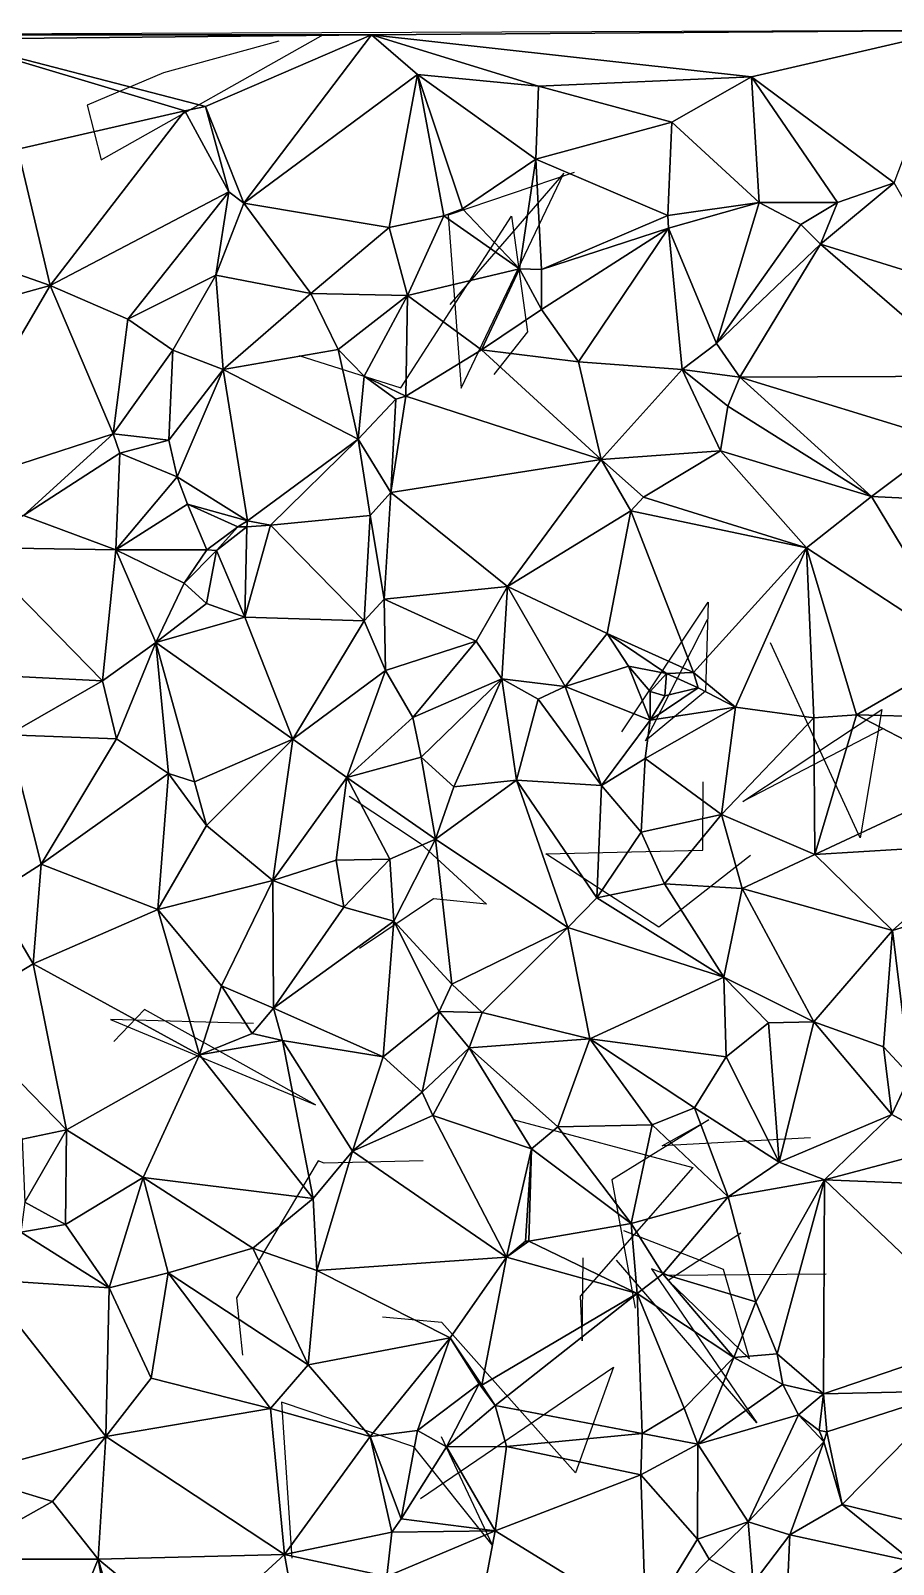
# Model space of a CAD drawing. Header units: metres. Extents: x -15.5 to 15.9, y -15.3 to 15.7.
# Drawn here: x -8.17 to -1.02, y 2.29 to 15 of the extents above; entities that cross this region are included whole.
import ezdxf

# ---------------------------------------------------------------- set-up
doc = ezdxf.new("R2010")
doc.units = ezdxf.units.M
doc.layers.add('CRACKS', color=1, linetype='Continuous')
doc.layers.add('STREET_MESH', color=7, linetype='Continuous')

msp = doc.modelspace()

# ---------------------------------------------------------------- linework, layer by layer
at = {"layer": 'CRACKS'}
for points in [[(-6.114, 14.909, 0.1), (-7.07, 14.648, 0.1), (-7.703, 14.379, 0.1), (-7.588, 13.927, 0.1), (-5.744, 14.966, 0.1)], [(-3.668, 13.823, 0.1), (-4.711, 13.469, 0.1), (-4.605, 12.035, 0.1), (-3.755, 13.815, 0.1), (-4.698, 12.729, 0.1)], [(-5.95, 12.306, 0.1), (-5.105, 12.038, 0.1), (-4.187, 13.459, 0.1), (-4.054, 12.503, 0.1), (-4.333, 12.148, 0.1)], [(-3.274, 9.189, 0.1), (-2.558, 10.262, 0.1), (-2.58, 9.525, 0.1), (-3.078, 9.113, 0.1), (-2.565, 10.12, 0.1)], [(-1.111, 9.214, 0.1), (-2.27, 8.612, 0.1), (-1.119, 9.373, 0.1), (-1.3, 8.31, 0.1), (-2.041, 9.926, 0.1)], [(-2.209, 8.164, 0.1), (-2.967, 7.571, 0.1), (-3.904, 8.177, 0.1), (-2.602, 8.207, 0.1), (-2.6, 8.773, 0.1)], [(-5.531, 8.656, 0.1), (-4.945, 8.267, 0.1), (-4.395, 7.761, 0.1), (-4.834, 7.806, 0.1), (-5.446, 7.393, 0.1)], [(-6.326, 6.773, 0.1), (-7.508, 6.804, 0.1), (-5.811, 6.097, 0.1), (-7.227, 6.887, 0.1), (-7.482, 6.622, 0.1)], [(-4.175, 5.977, 0.1), (-2.685, 5.58, 0.1), (-3.618, 4.513, 0.1), (-3.603, 4.144, 0.1), (-3.593, 4.831, 0.1)], [(-1.712, 5.824, 0.1), (-2.939, 5.759, 0.1), (-2.553, 5.974, 0.1), (-3.356, 5.477, 0.1), (-3.164, 4.414, 0.1)], [(-4.919, 5.633, 0.1), (-5.74, 5.616, 0.1), (-5.788, 5.634, 0.1), (-6.465, 4.5, 0.1), (-6.415, 4.024, 0.1)], [(-2.288, 5.034, 0.1), (-2.89, 4.644, 0.1), (-2.217, 3.994, 0.1), (-2.431, 4.735, 0.1), (-3.257, 5.054, 0.1)], [(-1.581, 4.695, 0.1), (-2.886, 4.683, 0.1), (-3.027, 4.74, 0.1), (-2.156, 3.464, 0.1), (-3.319, 4.812, 0.1)], [(-4.942, 2.836, 0.1), (-3.342, 3.925, 0.1), (-3.658, 3.049, 0.1), (-4.766, 4.295, 0.1), (-5.255, 4.338, 0.1)], [(-4.771, 3.351, 0.1), (-4.347, 2.453, 0.1), (-4.996, 3.264, 0.1), (-6.094, 3.635, 0.1), (-6.007, 2.343, 0.1)]]:
    msp.add_polyline3d(points, dxfattribs=at)
at = {"layer": 'STREET_MESH'}
for points in [[(-0.539, 14.997), (-10.234, 14.962), (-5.347, 14.962)], [(-2.199, 14.614), (-0.539, 14.997), (-5.347, 14.962)], [(-1.017, 13.735), (-0.539, 14.997), (-2.199, 14.614)], [(-10.234, 14.962), (-8.876, 14.926), (-5.347, 14.962)], [(-8.876, 14.926), (-6.722, 14.37), (-5.347, 14.962)], [(-6.893, 14.334), (-6.722, 14.37), (-8.876, 14.926)], [(-8.276, 14.016), (-6.893, 14.334), (-8.876, 14.926)], [(-6.722, 14.37), (-6.404, 13.568), (-5.347, 14.962)], [(-6.404, 13.568), (-4.965, 14.635), (-5.347, 14.962)], [(-4.965, 14.635), (-3.964, 14.536), (-5.347, 14.962)], [(-3.964, 14.536), (-2.199, 14.614), (-5.347, 14.962)], [(-5.202, 13.366), (-4.965, 14.635), (-6.404, 13.568)], [(-5.202, 13.366), (-4.747, 13.464), (-4.965, 14.635)], [(-4.594, 13.521), (-3.986, 13.933), (-4.965, 14.635)], [(-3.986, 13.933), (-3.964, 14.536), (-4.965, 14.635)], [(-4.747, 13.464), (-4.594, 13.521), (-4.965, 14.635)], [(-3.964, 14.536), (-2.86, 14.238), (-2.199, 14.614)], [(-2.86, 14.238), (-2.135, 13.574), (-2.199, 14.614)], [(-1.487, 13.574), (-1.017, 13.735), (-2.199, 14.614)], [(-2.135, 13.574), (-1.487, 13.574), (-2.199, 14.614)], [(-3.964, 14.536), (-3.986, 13.933), (-2.86, 14.238)], [(-6.53, 13.662), (-6.722, 14.37), (-6.893, 14.334)], [(-6.722, 14.37), (-6.53, 13.662), (-6.404, 13.568)], [(-6.893, 14.334), (-8.276, 14.016), (-8.01, 12.885)], [(-6.53, 13.662), (-6.893, 14.334), (-8.01, 12.885)], [(-3.986, 13.933), (-2.892, 13.467), (-2.86, 14.238)], [(-2.892, 13.467), (-2.135, 13.574), (-2.86, 14.238)], [(-8.276, 14.016), (-9.409, 13.376), (-8.01, 12.885)], [(-4.122, 13.023), (-3.986, 13.933), (-4.594, 13.521)], [(-4.122, 13.023), (-3.94, 13.019), (-3.986, 13.933)], [(-3.94, 13.019), (-2.892, 13.467), (-3.986, 13.933)], [(-1.017, 13.735), (-1.629, 13.228), (-0.533, 12.888)], [(-1.629, 13.228), (-1.017, 13.735), (-1.487, 13.574)], [(-7.367, 12.607), (-6.53, 13.662), (-8.01, 12.885)], [(-6.637, 12.971), (-6.53, 13.662), (-7.367, 12.607)], [(-6.53, 13.662), (-6.637, 12.971), (-6.404, 13.568)], [(-6.637, 12.971), (-5.851, 12.82), (-6.404, 13.568)], [(-5.851, 12.82), (-5.202, 13.366), (-6.404, 13.568)], [(-4.747, 13.464), (-4.122, 13.023), (-4.594, 13.521)], [(-2.135, 13.574), (-2.892, 13.467), (-2.888, 13.362)], [(-2.49, 12.406), (-2.135, 13.574), (-2.888, 13.362)], [(-2.49, 12.406), (-1.791, 13.392), (-2.135, 13.574)], [(-2.135, 13.574), (-1.791, 13.392), (-1.487, 13.574)], [(-1.791, 13.392), (-1.629, 13.228), (-1.487, 13.574)], [(-8.01, 12.885), (-9.409, 13.376), (-10.116, 12.302)], [(-5.851, 12.82), (-5.049, 12.803), (-5.202, 13.366)], [(-5.049, 12.803), (-4.747, 13.464), (-5.202, 13.366)], [(-4.122, 13.023), (-4.747, 13.464), (-5.049, 12.803)], [(-2.892, 13.467), (-3.94, 13.019), (-2.888, 13.362)], [(-3.94, 13.019), (-3.939, 12.688), (-2.888, 13.362)], [(-3.939, 12.688), (-3.634, 12.254), (-2.888, 13.362)], [(-3.634, 12.254), (-2.773, 12.189), (-2.888, 13.362)], [(-2.773, 12.189), (-2.49, 12.406), (-2.888, 13.362)], [(-1.791, 13.392), (-2.49, 12.406), (-1.629, 13.228)], [(-2.49, 12.406), (-2.296, 12.127), (-1.629, 13.228)], [(-2.296, 12.127), (-0.362, 12.134), (-1.629, 13.228)], [(-1.629, 13.228), (-0.362, 12.134), (-0.533, 12.888)], [(-6.637, 12.971), (-7.367, 12.607), (-6.992, 12.35)], [(-6.575, 12.189), (-6.637, 12.971), (-6.992, 12.35)], [(-6.575, 12.189), (-5.851, 12.82), (-6.637, 12.971)], [(-4.122, 13.023), (-5.049, 12.803), (-4.436, 12.353)], [(-3.939, 12.688), (-4.122, 13.023), (-4.436, 12.353)], [(-4.122, 13.023), (-3.939, 12.688), (-3.94, 13.019)], [(-9.021, 11.161), (-8.01, 12.885), (-10.116, 12.302)], [(-9.021, 11.161), (-7.488, 11.658), (-8.01, 12.885)], [(-7.488, 11.658), (-7.367, 12.607), (-8.01, 12.885)], [(-5.851, 12.82), (-6.575, 12.189), (-5.624, 12.356)], [(-5.049, 12.803), (-5.851, 12.82), (-5.624, 12.356)], [(-5.407, 12.136), (-5.049, 12.803), (-5.624, 12.356)], [(-5.049, 12.803), (-5.407, 12.136), (-5.062, 11.969)], [(-5.049, 12.803), (-5.062, 11.969), (-4.436, 12.353)], [(-7.367, 12.607), (-7.488, 11.658), (-6.992, 12.35)], [(-3.939, 12.688), (-4.436, 12.353), (-3.634, 12.254)], [(-7.488, 11.658), (-7.025, 11.605), (-6.992, 12.35)], [(-7.025, 11.605), (-6.575, 12.189), (-6.992, 12.35)], [(-6.575, 12.189), (-5.457, 11.613), (-5.624, 12.356)], [(-5.457, 11.613), (-5.407, 12.136), (-5.624, 12.356)], [(-5.062, 11.969), (-3.445, 11.443), (-4.436, 12.353)], [(-4.436, 12.353), (-3.445, 11.443), (-3.634, 12.254)], [(-2.49, 12.406), (-2.773, 12.189), (-2.296, 12.127)], [(-3.445, 11.443), (-2.773, 12.189), (-3.634, 12.254)], [(-6.956, 11.301), (-6.575, 12.189), (-7.025, 11.605)], [(-6.956, 11.301), (-6.374, 10.936), (-6.575, 12.189)], [(-6.575, 12.189), (-6.374, 10.936), (-5.457, 11.613)], [(-5.146, 11.943), (-5.407, 12.136), (-5.457, 11.613)], [(-5.407, 12.136), (-5.146, 11.943), (-5.062, 11.969)], [(-2.773, 12.189), (-3.445, 11.443), (-2.457, 11.516)], [(-2.296, 12.127), (-2.773, 12.189), (-2.396, 11.885)], [(-2.773, 12.189), (-2.457, 11.516), (-2.396, 11.885)], [(-1.205, 11.137), (-2.296, 12.127), (-2.396, 11.885)], [(-0.362, 12.134), (-2.296, 12.127), (-0.588, 11.602)], [(-2.296, 12.127), (-1.205, 11.137), (-0.588, 11.602)], [(-5.146, 11.943), (-5.457, 11.613), (-5.188, 11.171)], [(-5.062, 11.969), (-5.146, 11.943), (-5.188, 11.171)], [(-3.445, 11.443), (-5.062, 11.969), (-5.188, 11.171)], [(-2.457, 11.516), (-1.205, 11.137), (-2.396, 11.885)], [(-7.488, 11.658), (-9.021, 11.161), (-8.231, 10.98)], [(-7.432, 11.498), (-7.488, 11.658), (-8.231, 10.98)], [(-7.488, 11.658), (-7.432, 11.498), (-7.025, 11.605)], [(-7.432, 11.498), (-6.956, 11.301), (-7.025, 11.605)], [(-6.374, 10.936), (-6.183, 10.901), (-5.457, 11.613)], [(-6.183, 10.901), (-5.357, 10.981), (-5.457, 11.613)], [(-5.457, 11.613), (-5.357, 10.981), (-5.188, 11.171)], [(-0.588, 11.602), (-1.205, 11.137), (-0.132, 11.085)], [(-7.464, 10.696), (-7.432, 11.498), (-8.231, 10.98)], [(-7.464, 10.696), (-6.956, 11.301), (-7.432, 11.498)], [(-3.445, 11.443), (-5.188, 11.171), (-4.222, 10.391)], [(-3.199, 11.019), (-3.445, 11.443), (-4.222, 10.391)], [(-3.445, 11.443), (-3.093, 11.132), (-2.457, 11.516)], [(-3.093, 11.132), (-3.445, 11.443), (-3.199, 11.019)], [(-3.093, 11.132), (-1.745, 10.712), (-2.457, 11.516)], [(-1.745, 10.712), (-1.205, 11.137), (-2.457, 11.516)], [(-6.871, 11.075), (-6.956, 11.301), (-7.464, 10.696)], [(-6.956, 11.301), (-6.871, 11.075), (-6.374, 10.936)], [(-6.711, 10.696), (-6.871, 11.075), (-7.464, 10.696)], [(-6.374, 10.936), (-6.871, 11.075), (-6.454, 10.887)], [(-6.871, 11.075), (-6.711, 10.696), (-6.454, 10.887)], [(-5.357, 10.981), (-5.243, 10.288), (-5.188, 11.171)], [(-5.188, 11.171), (-5.243, 10.288), (-4.222, 10.391)], [(-1.745, 10.712), (-3.093, 11.132), (-3.199, 11.019)], [(-1.205, 11.137), (-1.745, 10.712), (-0.428, 9.851)], [(-1.205, 11.137), (-0.428, 9.851), (-0.132, 11.085)], [(-8.659, 10.714), (-7.464, 10.696), (-8.231, 10.98)], [(-6.379, 10.887), (-6.374, 10.936), (-6.454, 10.887)], [(-6.374, 10.936), (-6.379, 10.887), (-6.183, 10.901)], [(-6.183, 10.901), (-5.407, 10.107), (-5.357, 10.981)], [(-5.357, 10.981), (-5.407, 10.107), (-5.243, 10.288)], [(-3.394, 10.003), (-3.199, 11.019), (-4.222, 10.391)], [(-3.394, 10.003), (-2.68, 9.681), (-3.199, 11.019)], [(-2.68, 9.681), (-1.745, 10.712), (-3.199, 11.019)], [(-6.711, 10.696), (-6.632, 10.691), (-6.454, 10.887)], [(-6.632, 10.691), (-6.379, 10.887), (-6.454, 10.887)], [(-6.379, 10.887), (-6.632, 10.691), (-6.396, 10.138)], [(-5.407, 10.107), (-6.183, 10.901), (-6.396, 10.138)], [(-6.183, 10.901), (-6.379, 10.887), (-6.396, 10.138)], [(-8.735, 9.67), (-7.576, 9.611), (-8.659, 10.714)], [(-7.576, 9.611), (-7.464, 10.696), (-8.659, 10.714)], [(-7.464, 10.696), (-7.576, 9.611), (-7.133, 9.928)], [(-6.898, 10.42), (-7.464, 10.696), (-7.133, 9.928)], [(-6.711, 10.696), (-7.464, 10.696), (-6.898, 10.42)], [(-6.632, 10.691), (-6.711, 10.696), (-6.898, 10.42)], [(-6.713, 10.251), (-6.632, 10.691), (-6.898, 10.42)], [(-6.632, 10.691), (-6.713, 10.251), (-6.396, 10.138)], [(-1.745, 10.712), (-2.68, 9.681), (-2.332, 9.393)], [(-1.683, 9.303), (-1.745, 10.712), (-2.332, 9.393)], [(-1.745, 10.712), (-1.683, 9.303), (-1.33, 9.329)], [(-0.428, 9.851), (-1.745, 10.712), (-1.33, 9.329)], [(-6.713, 10.251), (-6.898, 10.42), (-7.133, 9.928)], [(-5.243, 10.288), (-4.48, 9.938), (-4.222, 10.391)], [(-4.48, 9.938), (-4.269, 9.627), (-4.222, 10.391)], [(-4.269, 9.627), (-3.744, 9.564), (-4.222, 10.391)], [(-3.744, 9.564), (-3.394, 10.003), (-4.222, 10.391)], [(-6.396, 10.138), (-6.713, 10.251), (-7.133, 9.928)], [(-5.243, 10.288), (-5.407, 10.107), (-5.231, 9.696)], [(-4.48, 9.938), (-5.243, 10.288), (-5.231, 9.696)], [(-6, 9.128), (-6.396, 10.138), (-7.133, 9.928)], [(-6, 9.128), (-5.407, 10.107), (-6.396, 10.138)], [(-5.407, 10.107), (-6, 9.128), (-5.231, 9.696)], [(-7.576, 9.611), (-7.459, 9.13), (-7.133, 9.928)], [(-7.459, 9.13), (-7.029, 8.844), (-7.133, 9.928)], [(-6.813, 8.775), (-6, 9.128), (-7.133, 9.928)], [(-7.029, 8.844), (-6.813, 8.775), (-7.133, 9.928)], [(-5.006, 9.307), (-4.48, 9.938), (-5.231, 9.696)], [(-4.269, 9.627), (-4.48, 9.938), (-5.006, 9.307)], [(-3.744, 9.564), (-3.218, 9.732), (-3.394, 10.003)], [(-3.394, 10.003), (-3.218, 9.732), (-2.903, 9.672)], [(-2.68, 9.681), (-3.394, 10.003), (-2.903, 9.672)], [(-0.714, 9.312), (-0.428, 9.851), (-1.33, 9.329)], [(-7.576, 9.611), (-8.735, 9.67), (-8.354, 9.162)], [(-6, 9.128), (-5.552, 8.81), (-5.231, 9.696)], [(-5.552, 8.81), (-5.006, 9.307), (-5.231, 9.696)], [(-3.04, 9.286), (-3.218, 9.732), (-3.744, 9.564)], [(-3.218, 9.732), (-3.039, 9.523), (-2.903, 9.672)], [(-3.04, 9.286), (-3.039, 9.523), (-3.218, 9.732)], [(-3.039, 9.523), (-2.917, 9.486), (-2.903, 9.672)], [(-2.917, 9.486), (-2.64, 9.553), (-2.903, 9.672)], [(-2.64, 9.553), (-2.68, 9.681), (-2.903, 9.672)], [(-2.68, 9.681), (-2.64, 9.553), (-2.332, 9.393)], [(-7.459, 9.13), (-7.576, 9.611), (-8.354, 9.162)], [(-4.936, 8.979), (-4.269, 9.627), (-5.006, 9.307)], [(-4.269, 9.627), (-4.936, 8.979), (-4.666, 8.732)], [(-4.145, 8.788), (-4.269, 9.627), (-4.666, 8.732)], [(-4.145, 8.788), (-3.966, 9.458), (-4.269, 9.627)], [(-3.966, 9.458), (-3.744, 9.564), (-4.269, 9.627)], [(-3.744, 9.564), (-3.966, 9.458), (-3.441, 8.743)], [(-3.04, 9.286), (-3.744, 9.564), (-3.441, 8.743)], [(-2.64, 9.553), (-3.04, 9.286), (-2.332, 9.393)], [(-2.917, 9.486), (-3.04, 9.286), (-2.64, 9.553)], [(-3.966, 9.458), (-4.145, 8.788), (-3.441, 8.743)], [(-2.917, 9.486), (-3.039, 9.523), (-3.04, 9.286)], [(-5.552, 8.81), (-4.936, 8.979), (-5.006, 9.307)], [(-3.081, 8.968), (-3.04, 9.286), (-3.441, 8.743)], [(-2.332, 9.393), (-3.081, 8.968), (-2.447, 8.503)], [(-3.04, 9.286), (-3.081, 8.968), (-2.332, 9.393)], [(-1.683, 9.303), (-2.332, 9.393), (-2.447, 8.503)], [(-1.675, 8.173), (-1.683, 9.303), (-2.447, 8.503)], [(-1.683, 9.303), (-1.675, 8.173), (-1.33, 9.329)], [(-1.675, 8.173), (-0.323, 8.803), (-1.33, 9.329)], [(-0.323, 8.803), (-0.714, 9.312), (-1.33, 9.329)], [(-8.487, 7.835), (-8.085, 8.092), (-8.354, 9.162)], [(-8.085, 8.092), (-7.459, 9.13), (-8.354, 9.162)], [(-7.029, 8.844), (-7.459, 9.13), (-8.085, 8.092)], [(-6.715, 8.413), (-6, 9.128), (-6.813, 8.775)], [(-6, 9.128), (-6.715, 8.413), (-6.165, 7.956)], [(-5.552, 8.81), (-6, 9.128), (-6.165, 7.956)], [(-4.936, 8.979), (-5.552, 8.81), (-4.816, 8.298)], [(-4.936, 8.979), (-4.816, 8.298), (-4.666, 8.732)], [(-3.113, 8.358), (-3.081, 8.968), (-3.441, 8.743)], [(-3.081, 8.968), (-3.113, 8.358), (-2.447, 8.503)], [(-7.116, 7.717), (-7.029, 8.844), (-8.085, 8.092)], [(-6.715, 8.413), (-7.029, 8.844), (-7.116, 7.717)], [(-7.029, 8.844), (-6.715, 8.413), (-6.813, 8.775)], [(-5.641, 8.124), (-5.552, 8.81), (-6.165, 7.956)], [(-5.196, 8.132), (-5.552, 8.81), (-5.641, 8.124)], [(-5.552, 8.81), (-5.196, 8.132), (-4.816, 8.298)], [(-4.816, 8.298), (-4.145, 8.788), (-4.666, 8.732)], [(-4.145, 8.788), (-4.816, 8.298), (-3.721, 7.566)], [(-3.441, 8.743), (-4.145, 8.788), (-3.48, 7.814)], [(-3.48, 7.814), (-4.145, 8.788), (-3.721, 7.566)], [(-0.323, 8.803), (-1.675, 8.173), (-0.227, 8.259)], [(-3.113, 8.358), (-3.441, 8.743), (-3.48, 7.814)], [(-6.715, 8.413), (-7.116, 7.717), (-6.165, 7.956)], [(-3.113, 8.358), (-2.92, 7.929), (-2.447, 8.503)], [(-2.92, 7.929), (-2.278, 7.891), (-2.447, 8.503)], [(-2.278, 7.891), (-1.675, 8.173), (-2.447, 8.503)], [(-5.196, 8.132), (-5.162, 7.62), (-4.816, 8.298)], [(-4.816, 8.298), (-5.162, 7.62), (-4.682, 7.098)], [(-4.816, 8.298), (-4.682, 7.098), (-3.721, 7.566)], [(-3.113, 8.358), (-3.48, 7.814), (-2.92, 7.929)], [(-1.675, 8.173), (-1.032, 7.542), (-0.227, 8.259)], [(-1.032, 7.542), (0.367, 7.973), (-0.227, 8.259)], [(-5.196, 8.132), (-5.641, 8.124), (-5.577, 7.736)], [(-5.162, 7.62), (-5.196, 8.132), (-5.577, 7.736)], [(-1.032, 7.542), (-1.675, 8.173), (-2.278, 7.891)], [(-8.487, 7.835), (-8.151, 7.267), (-8.085, 8.092)], [(-8.151, 7.267), (-7.116, 7.717), (-8.085, 8.092)], [(-5.577, 7.736), (-5.641, 8.124), (-6.165, 7.956)], [(-7.116, 7.717), (-6.591, 7.084), (-6.165, 7.956)], [(-6.591, 7.084), (-6.16, 6.898), (-6.165, 7.956)], [(-6.16, 6.898), (-5.577, 7.736), (-6.165, 7.956)], [(-3.48, 7.814), (-2.43, 7.156), (-2.92, 7.929)], [(-2.43, 7.156), (-2.278, 7.891), (-2.92, 7.929)], [(-2.43, 7.156), (-1.682, 6.786), (-2.278, 7.891)], [(-1.682, 6.786), (-1.032, 7.542), (-2.278, 7.891)], [(0.367, 7.973), (-1.032, 7.542), (-0.884, 6.342)], [(-8.818, 6.86), (-8.151, 7.267), (-8.487, 7.835)], [(-2.43, 7.156), (-3.48, 7.814), (-3.721, 7.566)], [(-6.772, 6.512), (-7.116, 7.717), (-8.151, 7.267)], [(-7.116, 7.717), (-6.772, 6.512), (-6.591, 7.084)], [(-5.162, 7.62), (-5.577, 7.736), (-6.16, 6.898)], [(-5.25, 6.497), (-5.162, 7.62), (-6.16, 6.898)], [(-4.786, 6.87), (-5.162, 7.62), (-5.25, 6.497)], [(-5.162, 7.62), (-4.786, 6.87), (-4.682, 7.098)], [(-4.682, 7.098), (-4.43, 6.864), (-3.721, 7.566)], [(-4.43, 6.864), (-3.539, 6.645), (-3.721, 7.566)], [(-3.539, 6.645), (-2.43, 7.156), (-3.721, 7.566)], [(-1.682, 6.786), (-1.105, 6.58), (-1.032, 7.542)], [(-1.032, 7.542), (-1.105, 6.58), (-0.884, 6.342)], [(-8.151, 7.267), (-8.818, 6.86), (-7.874, 5.892)], [(-6.772, 6.512), (-8.151, 7.267), (-7.874, 5.892)], [(-2.41, 6.496), (-2.43, 7.156), (-3.539, 6.645)], [(-2.43, 7.156), (-2.41, 6.496), (-2.059, 6.777)], [(-1.682, 6.786), (-2.43, 7.156), (-2.059, 6.777)], [(-6.591, 7.084), (-6.772, 6.512), (-6.335, 6.69)], [(-6.16, 6.898), (-6.591, 7.084), (-6.335, 6.69)], [(-4.786, 6.87), (-4.43, 6.864), (-4.682, 7.098)], [(-6.085, 6.632), (-6.16, 6.898), (-6.335, 6.69)], [(-6.085, 6.632), (-5.25, 6.497), (-6.16, 6.898)], [(-4.786, 6.87), (-5.25, 6.497), (-4.929, 6.204)], [(-4.539, 6.571), (-4.786, 6.87), (-4.929, 6.204)], [(-4.43, 6.864), (-4.786, 6.87), (-4.539, 6.571)], [(-4.43, 6.864), (-4.539, 6.571), (-3.539, 6.645)], [(-8.818, 6.86), (-8.24, 5.813), (-7.874, 5.892)], [(-2.41, 6.496), (-1.97, 5.623), (-2.059, 6.777)], [(-1.97, 5.623), (-1.682, 6.786), (-2.059, 6.777)], [(-1.038, 6.018), (-1.682, 6.786), (-1.97, 5.623)], [(-1.038, 6.018), (-1.105, 6.58), (-1.682, 6.786)], [(-6.772, 6.512), (-6.085, 6.632), (-6.335, 6.69)], [(-6.085, 6.632), (-6.772, 6.512), (-5.831, 5.321)], [(-5.25, 6.497), (-6.085, 6.632), (-5.505, 5.714)], [(-6.085, 6.632), (-5.831, 5.321), (-5.505, 5.714)], [(-3.539, 6.645), (-4.539, 6.571), (-3.804, 5.916)], [(-3.539, 6.645), (-3.804, 5.916), (-3.022, 5.933)], [(-2.673, 6.073), (-3.539, 6.645), (-3.022, 5.933)], [(-2.673, 6.073), (-2.41, 6.496), (-3.539, 6.645)], [(-6.772, 6.512), (-7.874, 5.892), (-7.238, 5.497)], [(-5.831, 5.321), (-6.772, 6.512), (-7.238, 5.497)], [(-4.929, 6.204), (-5.25, 6.497), (-5.505, 5.714)], [(-4.84, 6.011), (-4.539, 6.571), (-4.929, 6.204)], [(-4.539, 6.571), (-4.84, 6.011), (-4.023, 5.733)], [(-3.804, 5.916), (-4.539, 6.571), (-4.023, 5.733)], [(-2.41, 6.496), (-2.673, 6.073), (-1.97, 5.623)], [(-1.105, 6.58), (-1.038, 6.018), (-0.884, 6.342)], [(-1.038, 6.018), (-0.555, 5.754), (-0.884, 6.342)], [(-4.84, 6.011), (-4.929, 6.204), (-5.505, 5.714)], [(-4.229, 4.836), (-4.84, 6.011), (-5.505, 5.714)], [(-4.84, 6.011), (-4.229, 4.836), (-4.023, 5.733)], [(-2.394, 5.337), (-2.673, 6.073), (-3.022, 5.933)], [(-2.673, 6.073), (-2.394, 5.337), (-1.97, 5.623)], [(-1.596, 5.477), (-1.038, 6.018), (-1.97, 5.623)], [(-1.596, 5.477), (-0.555, 5.754), (-1.038, 6.018)], [(-7.874, 5.892), (-8.24, 5.813), (-8.219, 5.293)], [(-7.874, 5.892), (-8.219, 5.293), (-7.883, 5.108)], [(-7.238, 5.497), (-7.874, 5.892), (-7.883, 5.108)], [(-3.197, 5.114), (-3.804, 5.916), (-4.023, 5.733)], [(-3.804, 5.916), (-3.197, 5.114), (-3.022, 5.933)], [(-3.197, 5.114), (-2.394, 5.337), (-3.022, 5.933)], [(-4.229, 4.836), (-4.072, 4.97), (-4.023, 5.733)], [(-4.072, 4.97), (-4.044, 4.969), (-4.023, 5.733)], [(-4.044, 4.969), (-3.197, 5.114), (-4.023, 5.733)], [(-0.555, 5.754), (-1.596, 5.477), (-0.279, 5.424)], [(-5.831, 5.321), (-5.801, 4.727), (-5.505, 5.714)], [(-5.801, 4.727), (-4.229, 4.836), (-5.505, 5.714)], [(-2.394, 5.337), (-1.596, 5.477), (-1.97, 5.623)], [(-7.238, 5.497), (-7.883, 5.108), (-7.521, 4.582)], [(-7.033, 4.706), (-7.238, 5.497), (-7.521, 4.582)], [(-6.329, 4.91), (-7.238, 5.497), (-7.033, 4.706)], [(-6.329, 4.91), (-5.831, 5.321), (-7.238, 5.497)], [(-2.164, 4.467), (-1.596, 5.477), (-2.394, 5.337)], [(-1.596, 5.477), (-2.164, 4.467), (-1.987, 4.035)], [(-1.602, 3.705), (-1.596, 5.477), (-1.987, 4.035)], [(-1.596, 5.477), (-1.602, 3.705), (-0.225, 4.173)], [(-0.279, 5.424), (-1.596, 5.477), (-0.225, 4.173)], [(-2.394, 5.337), (-3.197, 5.114), (-2.935, 4.697)], [(-2.164, 4.467), (-2.394, 5.337), (-2.935, 4.697)], [(-8.219, 5.293), (-8.251, 5.042), (-7.883, 5.108)], [(-5.831, 5.321), (-6.329, 4.91), (-5.801, 4.727)], [(-7.883, 5.108), (-8.251, 5.042), (-7.521, 4.582)], [(-4.044, 4.969), (-3.148, 4.535), (-3.197, 5.114)], [(-3.197, 5.114), (-3.148, 4.535), (-2.935, 4.697)], [(-8.251, 5.042), (-8.573, 4.651), (-7.521, 4.582)], [(-4.044, 4.969), (-4.072, 4.97), (-4.229, 4.836)], [(-3.148, 4.535), (-4.044, 4.969), (-4.229, 4.836)], [(-6.329, 4.91), (-7.033, 4.706), (-5.872, 3.943)], [(-5.801, 4.727), (-6.329, 4.91), (-5.872, 3.943)], [(-4.229, 4.836), (-5.801, 4.727), (-4.695, 4.167)], [(-4.434, 3.775), (-4.229, 4.836), (-4.695, 4.167)], [(-4.434, 3.775), (-3.148, 4.535), (-4.229, 4.836)], [(-7.173, 3.835), (-7.033, 4.706), (-7.521, 4.582)], [(-7.033, 4.706), (-7.173, 3.835), (-6.185, 3.583)], [(-7.033, 4.706), (-6.185, 3.583), (-5.872, 3.943)], [(-4.695, 4.167), (-5.801, 4.727), (-5.872, 3.943)], [(-8.715, 3.032), (-7.549, 3.35), (-8.573, 4.651)], [(-8.573, 4.651), (-7.549, 3.35), (-7.521, 4.582)], [(-7.549, 3.35), (-7.173, 3.835), (-7.521, 4.582)], [(-3.148, 4.535), (-2.346, 4.004), (-2.935, 4.697)], [(-2.346, 4.004), (-2.164, 4.467), (-2.935, 4.697)], [(-4.434, 3.775), (-4.322, 3.608), (-3.148, 4.535)], [(-4.322, 3.608), (-3.104, 3.376), (-3.148, 4.535)], [(-2.758, 3.585), (-2.346, 4.004), (-3.148, 4.535)], [(-3.104, 3.376), (-2.758, 3.585), (-3.148, 4.535)], [(-2.164, 4.467), (-2.346, 4.004), (-1.987, 4.035)], [(-5.358, 3.35), (-4.695, 4.167), (-5.872, 3.943)], [(-5.358, 3.35), (-4.965, 3.401), (-4.695, 4.167)], [(-4.965, 3.401), (-4.455, 3.786), (-4.695, 4.167)], [(-4.455, 3.786), (-4.434, 3.775), (-4.695, 4.167)], [(-0.225, 4.173), (-1.602, 3.705), (-0.52, 3.728)], [(-6.185, 3.583), (-5.358, 3.35), (-5.872, 3.943)], [(-2.346, 4.004), (-2.758, 3.585), (-2.644, 3.286)], [(-2.346, 4.004), (-2.644, 3.286), (-1.939, 3.78)], [(-1.987, 4.035), (-2.346, 4.004), (-1.939, 3.78)], [(-1.602, 3.705), (-1.987, 4.035), (-1.939, 3.78)], [(-7.173, 3.835), (-7.549, 3.35), (-6.185, 3.583)], [(-4.455, 3.786), (-4.965, 3.401), (-4.725, 3.265)], [(-4.322, 3.608), (-4.455, 3.786), (-4.725, 3.265)], [(-4.455, 3.786), (-4.322, 3.608), (-4.434, 3.775)], [(-2.644, 3.286), (-1.811, 3.53), (-1.939, 3.78)], [(-1.811, 3.53), (-1.602, 3.705), (-1.939, 3.78)], [(-1.638, 3.399), (-1.602, 3.705), (-1.811, 3.53)], [(-1.638, 3.399), (-1.576, 3.389), (-1.602, 3.705)], [(-1.602, 3.705), (-1.576, 3.389), (-0.52, 3.728)], [(-1.576, 3.389), (-1.449, 2.786), (-0.52, 3.728)], [(-1.449, 2.786), (-0.487, 2.552), (-0.52, 3.728)], [(-7.549, 3.35), (-6.069, 2.373), (-6.185, 3.583)], [(-6.069, 2.373), (-5.358, 3.35), (-6.185, 3.583)], [(-4.322, 3.608), (-4.725, 3.265), (-4.23, 3.268)], [(-3.104, 3.376), (-4.322, 3.608), (-4.23, 3.268)], [(-2.758, 3.585), (-3.104, 3.376), (-2.644, 3.286)], [(-1.811, 3.53), (-2.644, 3.286), (-2.227, 2.644)], [(-1.601, 3.305), (-1.811, 3.53), (-2.227, 2.644)], [(-1.638, 3.399), (-1.811, 3.53), (-1.601, 3.305)], [(-7.549, 3.35), (-8.715, 3.032), (-7.991, 2.813)], [(-7.611, 2.333), (-7.549, 3.35), (-7.991, 2.813)], [(-6.069, 2.373), (-7.549, 3.35), (-7.611, 2.333)], [(-5.179, 2.558), (-5.358, 3.35), (-6.069, 2.373)], [(-5.101, 2.668), (-4.965, 3.401), (-5.358, 3.35)], [(-5.179, 2.558), (-5.101, 2.668), (-5.358, 3.35)], [(-4.965, 3.401), (-5.101, 2.668), (-4.725, 3.265)], [(-3.115, 3.032), (-3.104, 3.376), (-4.23, 3.268)], [(-2.644, 3.286), (-3.104, 3.376), (-3.115, 3.032)], [(-1.882, 2.536), (-1.601, 3.305), (-2.227, 2.644)], [(-1.601, 3.305), (-1.882, 2.536), (-1.449, 2.786)], [(-1.576, 3.389), (-1.638, 3.399), (-1.601, 3.305)], [(-1.576, 3.389), (-1.601, 3.305), (-1.449, 2.786)], [(-5.101, 2.668), (-4.324, 2.569), (-4.725, 3.265)], [(-4.725, 3.265), (-4.324, 2.569), (-4.23, 3.268)], [(-4.324, 2.569), (-3.115, 3.032), (-4.23, 3.268)], [(-2.647, 2.5), (-2.644, 3.286), (-3.115, 3.032)], [(-2.644, 3.286), (-2.647, 2.5), (-2.227, 2.644)], [(-8.715, 3.032), (-8.844, 2.335), (-7.991, 2.813)], [(-3.115, 3.032), (-4.324, 2.569), (-3.074, 1.802)], [(-2.647, 2.5), (-3.115, 3.032), (-3.074, 1.802)], [(-8.844, 2.335), (-7.611, 2.333), (-7.991, 2.813)], [(-1.882, 2.536), (-0.867, 2.314), (-1.449, 2.786)], [(-0.867, 2.314), (-0.487, 2.552), (-1.449, 2.786)], [(-5.22, 2.191), (-5.179, 2.558), (-6.069, 2.373)], [(-4.324, 2.569), (-5.22, 2.191), (-4.456, 1.871)], [(-5.22, 2.191), (-4.324, 2.569), (-5.179, 2.558)], [(-4.324, 2.569), (-5.101, 2.668), (-5.179, 2.558)], [(-4.324, 2.569), (-4.456, 1.871), (-3.074, 1.802)], [(-2.647, 2.5), (-2.55, 2.334), (-2.227, 2.644)], [(-2.55, 2.334), (-2.186, 2.136), (-2.227, 2.644)], [(-2.186, 2.136), (-1.882, 2.536), (-2.227, 2.644)], [(-2.55, 2.334), (-2.647, 2.5), (-3.074, 1.802)], [(-2.186, 2.136), (-1.922, 1.664), (-1.882, 2.536)], [(-1.922, 1.664), (-0.867, 2.314), (-1.882, 2.536)], [(-9.164, 2.228), (-8.01, 1.357), (-8.844, 2.335)], [(-8.844, 2.335), (-8.01, 1.357), (-7.611, 2.333)], [(-8.01, 1.357), (-7.536, 1.917), (-7.611, 2.333)], [(-6.82, 1.682), (-6.069, 2.373), (-7.611, 2.333)], [(-7.494, 1.93), (-6.82, 1.682), (-7.611, 2.333)], [(-7.536, 1.917), (-7.494, 1.93), (-7.611, 2.333)], [(-5.966, 1.805), (-6.069, 2.373), (-6.82, 1.682)], [(-5.966, 1.805), (-5.22, 2.191), (-6.069, 2.373)], [(-2.186, 2.136), (-2.55, 2.334), (-3.074, 1.802)], [(-0.867, 2.314), (-1.922, 1.664), (-1.215, 1.123)], [(0.444, 1.526), (-0.867, 2.314), (-1.215, 1.123)]]:
    msp.add_3dface(points, dxfattribs=at)

doc.saveas('drawing.dxf')
